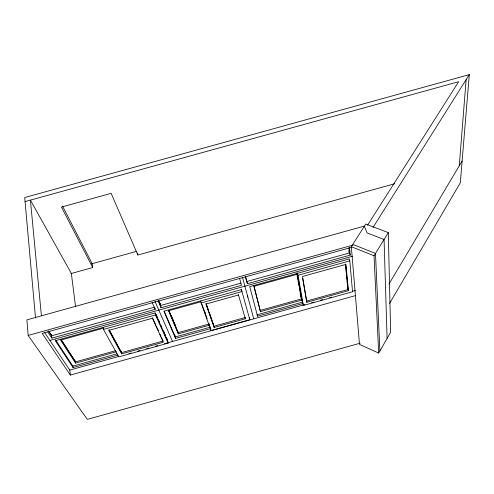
<?xml version="1.0" encoding="UTF-8"?>
<svg xmlns="http://www.w3.org/2000/svg" width="494" height="494" viewBox="0 0 494 494"><rect width="100%" height="100%" fill="white"/><g stroke="black" fill="none" stroke-linecap="round" stroke-linejoin="round"><path stroke-width="0.74" d="M459.266 165.817L466.132 79.639M35.519 318.068L24.7 197.532L469.3 74.613L460.303 182.799L389.544 303.464M378.688 353.087L390.649 332.271L388.29 232.643L365.776 224.01L351.327 246.704L359.502 344.423L378.688 353.087L374.032 255.762L388.29 232.643M388.901 284.161L462.112 161.032M373.026 227.45L469.3 74.613M367.517 225.276L458.654 81.708L25.064 201.601M387.092 338.452L384.06 239.497L367.079 232.909L364.288 226.098L26.886 319.865L28.164 335.426L353.895 244.839L375.477 253.416L379.898 350.981M351.814 247.272L42.175 333.382L70.339 375.07L355.643 295.56M154.733 307.126L51.611 335.809L48.764 331.505M240.893 283.161L160.618 305.49L158.512 300.618M47.776 331.974L51.851 338.112L155.172 309.368L154.758 307.237M158.061 300.778L161.069 307.731L241.504 285.353L239.491 278.097M246.796 281.636L247.389 283.717L350.24 255.102L349.585 247.519M49.9 340.434L352.574 256.225M349.079 258.961L249.729 286.606L257.547 316.191L302.834 303.575M103.4 328.207L60.608 340.119L75.551 363.127L116.436 351.74M297.332 274.25L253.996 286.304L260.492 311.609L301.939 300.062L301.081 297.45M201.058 301.735L168.596 310.769L178.322 333.858L209.437 325.188M103.481 329.405L155.499 314.931L168.145 343.151L118.788 356.903L103.481 329.405L103.166 327.281M349.808 260.857L352.531 291.775L303.39 305.465L298.024 275.269L349.808 260.857L349.042 258.868M200.589 300.883L201.077 302.946L241.943 291.577L241.375 289.533M238.491 294.986L205.961 304.038L214.161 327.46L245.339 318.778L244.975 317.444M209.147 323.99L178.068 332.647L168.639 310.238M115.497 350.721L75.403 361.892L60.886 339.489M210.395 327.158L175.271 336.945L164.181 311.103M245.012 317.58L213.865 326.256L205.912 303.52M116.998 353.815L72.884 366.11L55.569 339.81M257.146 314.771L302.476 302.143M306.527 301.087L348.011 289.527L345.565 263.95M201.077 302.946L210.969 330.585L249.828 319.754L241.399 289.626L163.878 311.195L175.574 338.396L210.963 328.535M121.635 353.877L163.341 342.262L152.38 318.253L108.766 330.387L121.635 353.877L121.197 351.129M306.916 302.26L348.443 290.688L345.942 264.383L302.519 276.467L306.916 302.26L306.484 300.945M167.75 341.212L155.11 312.93L55.309 340.699L73.056 367.592L118.183 355.019M118.566 356.495L69.765 370.092L44.565 332.474M128.922 353.611L131.138 352.994M137.795 351.141L140.012 350.524M146.669 348.671L148.885 348.054M155.536 346.195L157.759 345.578M164.409 343.725L304.952 304.563M311.621 302.705L313.851 302.087M320.52 300.228L322.749 299.605M329.424 297.746L331.647 297.129M352.407 291.343L355.377 290.515M360.182 343.188L87.315 419.387L28.164 335.426M91.396 263.895L136.715 251.316M70.963 273.577L92.742 267.532L92.18 263.673L62.719 206.461M92.742 267.532L61.466 207.066L111.138 193.321L137.851 255.015L394.7 183.737M351.327 246.704L374.032 255.762M48.715 330.992L51.561 335.303M61.244 339.625L68.296 350.512M69.123 351.79L75.341 361.398M109.23 329.967L121.357 352.16M108.939 329.801L121.438 352.648L163.1 341.045L161.532 337.606M152.455 317.691L155.9 325.243M156.524 326.62L158.401 330.739M159.97 334.172L160.908 336.235M156.048 314.203L157.901 318.346M158.518 319.729L159.445 321.804M160.982 325.256L161.909 327.324M163.452 330.782L164.379 332.851M164.996 334.234L165.614 335.611M166.534 337.686L167.151 339.069M152.096 302.439L155.172 309.368M154.937 301.284L172.542 341.459M158.716 300.815L160.519 304.996M171.418 315.746L172.307 317.852M172.894 319.254L173.777 321.359M174.37 322.761L175.253 324.867M168.831 310.442L177.964 332.166M348.937 251.73L350.24 255.102M347.473 288.095L348.443 290.688M204.578 311.183L205.337 313.32M202.04 304.477L207.153 318.791M208.894 323.669L210.166 327.226M206.344 304.063L208.832 311.183M209.326 312.609L212.099 320.538M212.809 322.582L213.556 324.719M297.357 273.25L298.024 275.269M303.39 305.465L302.316 302.186L297.048 272.663M260.11 310.288L260.492 311.609M238.367 294.486L245.339 318.778M257.164 314.845L257.547 316.191M249.279 317.759L249.828 319.754M242.579 277.671L253.755 318.828M247.475 295.906L247.877 297.363M245.456 276.473L247.389 283.717M245.413 276.449L246.765 281.524L349.419 252.971L348.949 247.655M253.836 285.847L260.153 310.43L301.556 298.895L297.067 273.793M213.34 324.101L214.161 327.46M210.487 328.566L210.969 330.585M177.754 331.159L178.322 333.858M174.851 334.926L175.574 338.396M160.21 303.477L161.069 307.731M167.46 339.761L168.145 343.151M155.091 312.838L155.499 314.931M137.493 253.107L137.851 255.015M297.172 274.794L301.402 298.425M297.153 276.09L297.419 277.566M298.086 281.265L298.351 282.747M300.074 292.362L300.34 293.837M300.605 295.319L300.871 296.795M302.637 278.307L306.397 300.327M75.502 306.342L71.358 273.466L30.406 200.126L41.391 315.647M75.298 361.052L75.551 363.127M72.809 365.48L73.056 367.592M69.66 369.148L70.339 375.07M51.475 334.469L51.851 338.112M345.528 264.982L346.467 274.769M346.609 276.269L346.899 279.283M347.041 280.783L347.406 284.55M347.548 286.057L347.838 289.064M349.036 250.217L349.233 252.496"/></g></svg>
